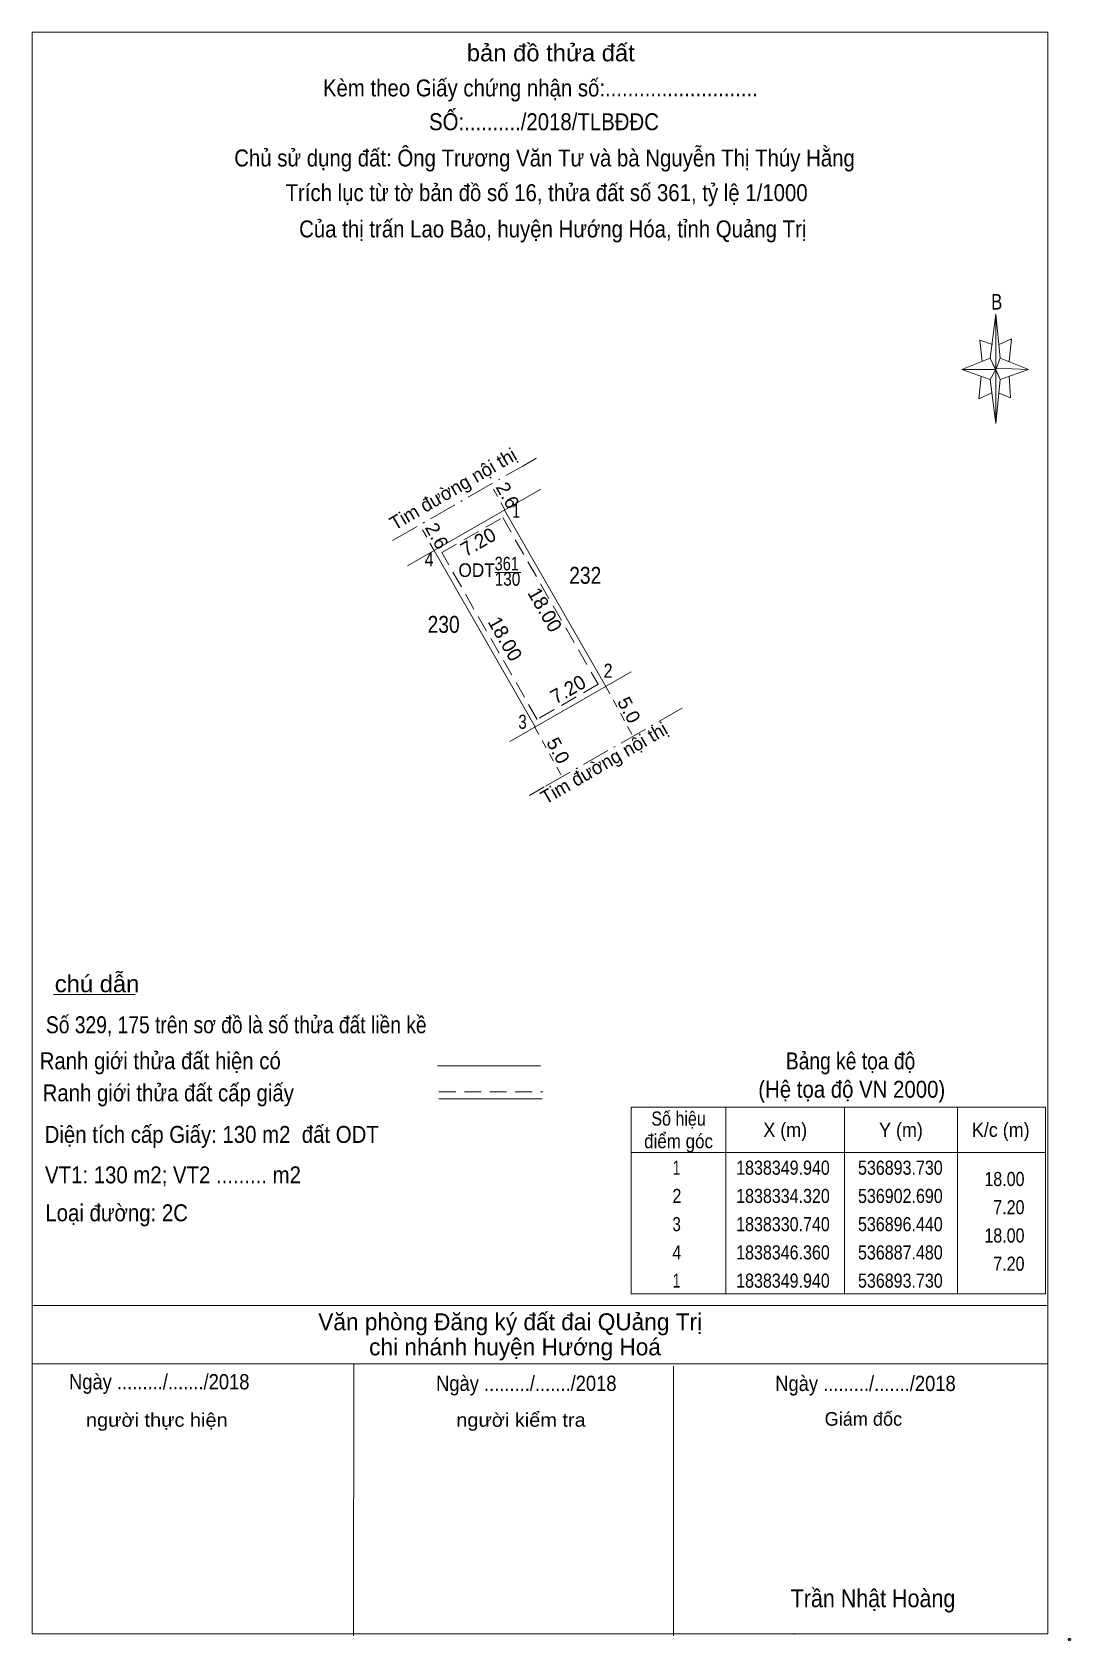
# Model space of a CAD drawing. Header units: metres. Extents: x 536852 to 536944, y 1838250 to 1838392.
import ezdxf
from ezdxf.enums import TextEntityAlignment as Align

# ---------------------------------------------------------------- set-up
doc = ezdxf.new("R2010")
doc.units = ezdxf.units.M
doc.header["$LTSCALE"] = 0.5
doc.header["$PDMODE"] = 32
doc.header["$PDSIZE"] = 0.25
for name, pattern in [('DOT_DASHED', [7.7, 5, -1.2, 0.3, -1.2]), ('MEDIUM_DASHED', [4.5, 3, -1.5]), ('SHORT_DASHED', [2.7, 1.5, -1.2])]:
    doc.linetypes.add(name, pattern=pattern)
for name, color, linetype, lineweight in [('1', 7, 'SHORT_DASHED', 13), ('17', 7, 'Continuous', 13), ('25', 7, 'Continuous', 13), ('27', 7, 'Continuous', 13), ('5', 7, 'Continuous', 13), ('51', 7, 'MEDIUM_DASHED', 13), ('6', 7, 'Continuous', 13), ('63', 7, 'Continuous', 13)]:
    doc.layers.add(name, color=color, linetype=linetype, lineweight=lineweight)
doc.layers.add('12', color=7, linetype='Continuous')

msp = doc.modelspace()

# ---------------------------------------------------------------- linework, layer by layer
at = {"layer": '1'}
for p, q in [((536893.75, 1838349.95), (536892.48, 1838352.24)), ((536887.48, 1838346.36), (536886.21, 1838348.65)), ((536902.69, 1838334.32), (536905.13, 1838329.85)), ((536896.41, 1838330.73), (536898.85, 1838326.26))]:
    msp.add_line(p, q, dxfattribs=at)
at = {"layer": '1', "linetype": 'MEDIUM_DASHED'}
msp.add_lwpolyline([(536888.16, 1838346.17), (536893.56, 1838349.27), (536902.01, 1838334.51), (536896.6, 1838331.41)], close=True, dxfattribs=at)
at = {"layer": '17'}
for p, q in [((536853.75, 1838307.04), (536860.99, 1838307.04)), ((536874.37, 1838250.43), (536874.37, 1838250.45)), ((536896.87, 1838250.41), (536896.87, 1838250.45)), ((536919.37, 1838250.39), (536919.37, 1838250.45))]:
    msp.add_line(p, q, dxfattribs=at)
for points in [[(536880.35, 1838250.28), (536880.35, 1838250.45), (536880.37, 1838274.35)], [(536908.68, 1838250.28), (536908.68, 1838250.45), (536908.7, 1838274.13)]]:
    msp.add_lwpolyline(points, dxfattribs=at)
at = {"layer": '25'}
for p, q in [((536896.94, 1838351.78), (536885.12, 1838345.01)), ((536887.48, 1838346.36), (536896.44, 1838330.74)), ((536894.2, 1838329.46), (536904.94, 1838335.61))]:
    msp.add_line(p, q, dxfattribs=at)
at = {"layer": '27'}
msp.add_line((536902.69, 1838334.32), (536893.73, 1838349.94), dxfattribs=at)
at = {"layer": '5'}
for p, q in [((536851.87, 1838250.45), (536851.87, 1838392.25)), ((536936.74, 1838363.39), (536937.24, 1838367.29)), ((536936.74, 1838361.49), (536934.24, 1838362.39)), ((536937.64, 1838363.39), (536940.14, 1838362.39)), ((536937.64, 1838361.49), (536937.24, 1838357.59)), ((536938.44, 1838361.79), (536938.54, 1838359.89)), ((536938.54, 1838359.89), (536937.54, 1838360.29))]:
    msp.add_line(p, q, dxfattribs=at)
for points in [[(536851.87, 1838392.25), (536941.87, 1838392.25), (536941.87, 1838250.45)], [(536936.94, 1838364.59), (536935.84, 1838364.99), (536936.04, 1838363.09)], [(536937.54, 1838364.59), (536938.64, 1838365.09), (536938.44, 1838363.09)], [(536937.24, 1838362.39), (536936.74, 1838363.39), (536934.24, 1838362.39)], [(536937.24, 1838362.39), (536937.64, 1838361.49), (536940.14, 1838362.39)], [(536935.94, 1838361.79), (536935.74, 1838359.79), (536936.84, 1838360.29)]]:
    msp.add_lwpolyline(points, dxfattribs=at)
for points in [[(536937.24, 1838367.29), (536937.64, 1838363.39), (536937.24, 1838362.39)], [(536937.24, 1838362.39), (536934.24, 1838362.39), (536936.74, 1838363.39), (536937.64, 1838361.49), (536940.14, 1838362.39), (536937.24, 1838362.49)], [(536937.24, 1838362.39), (536937.24, 1838357.59), (536936.74, 1838361.49)]]:
    msp.add_lwpolyline(points, close=True, dxfattribs=at)
at = {"layer": '51', "linetype": 'DOT_DASHED'}
for p, q in [((536883.81, 1838347.25), (536895.33, 1838353.84)), ((536897.36, 1838325.5), (536909.14, 1838332.21)), ((536909.14, 1838332.21), (536909.47, 1838332.4))]:
    msp.add_line(p, q, dxfattribs=at)
at = {"layer": '51'}
for p, q in [((536895.33, 1838353.84), (536896.5, 1838354.51)), ((536896.5, 1838354.51), (536896.54, 1838354.53)), ((536895.92, 1838324.68), (536897.36, 1838325.5))]:
    msp.add_line(p, q, dxfattribs=at)
at = {"layer": '6'}
for p, q in [((536887.77, 1838300.73), (536896.91, 1838300.73)), ((536887.91, 1838297.8), (536897.05, 1838297.8)), ((536851.87, 1838279.51), (536941.87, 1838279.51)), ((536851.87, 1838274.35), (536941.87, 1838274.35)), ((536941.87, 1838250.45), (536851.87, 1838250.45))]:
    msp.add_line(p, q, dxfattribs=at)
at = {"layer": '6', "linetype": 'MEDIUM_DASHED'}
msp.add_line((536887.91, 1838298.42), (536897.11, 1838298.42), dxfattribs=at)
at = {"layer": '6'}
msp.add_point((536943.77, 1838249.95), dxfattribs=at)
at = {"layer": '63'}
for p, q in [((536892.88, 1838344.42), (536895.16, 1838344.42)), ((536913.34, 1838297.06), (536913.34, 1838280.56)), ((536923.84, 1838297.06), (536923.84, 1838280.56)), ((536933.84, 1838297.06), (536933.84, 1838280.56)), ((536904.94, 1838293.06), (536941.64, 1838293.06))]:
    msp.add_line(p, q, dxfattribs=at)
msp.add_lwpolyline([(536904.94, 1838297.06), (536941.64, 1838297.06), (536941.64, 1838280.56), (536904.94, 1838280.56)], close=True, dxfattribs=at)

# ---------------------------------------------------------------- texts
at = {"layer": '1', "width": 0.85}
for s, p in [('232', (536900.87, 1838343.41)), ('230', (536888.325, 1838339.07))]:
    msp.add_text(s, height=1.5, dxfattribs=at).set_placement(p, align=Align.CENTER)
at = {"layer": '12'}
for p in [(536889.4634, 1838351.2894), (536902.8384, 1838327.0165)]:
    msp.add_text('Tim đường nội thị', height=1.2, rotation=30.174, dxfattribs=at).set_placement(p, align=Align.CENTER)
at = {"layer": '5'}
for s, height, width, p in [('bản đồ thửa đất', 1.5, 1.05, (536897.82, 1838389.67)), ('Kèm theo Giấy chứng nhận số:...........................', 1.5, 0.9, (536896.9, 1838386.56)), ('SỐ:........../2018/TLBĐĐC', 1.5, 0.9, (536897.215, 1838383.57)), ('Chủ sử dụng đất: Ông Trương Văn Tư và bà Nguyễn Thị Thúy Hằng', 1.5, 0.9, (536897.265, 1838380.36)), ('Trích lục từ tờ bản đồ số 16, thửa đất số 361, tỷ lệ 1/1000 ', 1.5, 0.9, (536897.7, 1838377.29)), ('Của thị trấn Lao Bảo, huyện Hướng Hóa, tỉnh Quảng Trị', 1.5, 0.9, (536897.995, 1838374.08)), ('B', 1.378, 0.8, (536937.33, 1838367.69))]:
    msp.add_text(s, height=height, dxfattribs=dict(at, width=width)).set_placement(p, align=Align.CENTER)
at = {"layer": '6'}
for s, height, width, p in [('chú dẫn', 1.5, 1.05, (536857.62, 1838307.25)), ('Ranh giới thửa đất hiện có ', 1.5, 0.9, (536863.47, 1838300.43)), ('Bảng kê tọa độ', 1.5, 0.85, (536924.38, 1838300.42)), ('(Hệ tọa độ VN 2000)', 1.5, 0.9, (536924.485, 1838297.91)), ('Ranh giới thửa đất cấp giấy', 1.5, 0.9, (536863.93, 1838297.59)), ('Ngày ........./......./2018', 1.35, 0.9, (536863.13, 1838272.09)), ('Ngày ........./......./2018', 1.35, 0.9, (536895.65, 1838271.95)), ('Ngày ........./......./2018', 1.35, 0.9, (536925.7, 1838271.94)), ('người thực hiện', 1.2, 1.1, (536862.915, 1838268.78)), ('người kiểm tra', 1.2, 1.1, (536895.18, 1838268.78)), ('Trần Nhật Hoàng', 1.58, 0.9, (536926.365, 1838252.8))]:
    msp.add_text(s, height=height, dxfattribs=dict(at, width=width)).set_placement(p, align=Align.CENTER)
for s, width, p in [('Số 329, 175 trên sơ đồ là số thửa đất liền kề', 0.85, (536853.09, 1838303.62)), ('Diện tích cấp Giấy: 130 m2  đất ODT', 0.9, (536852.98, 1838293.91)), ('VT1: 130 m2; VT2 ......... m2', 0.9, (536853.01, 1838290.33)), ('Loại đường: 2C', 0.9, (536853.04, 1838286.97))]:
    msp.add_text(s, height=1.5, dxfattribs=dict(at, width=width)).set_placement(p)
for s, height, p in [(' Văn phòng Đăng ký đất đai QUảng Trị', 1.5, (536893.945, 1838277.32)), ('chi nhánh huyện Hướng Hoá', 1.5, (536894.65, 1838275.1)), ('Giám đốc', 1.2, (536925.515, 1838268.87))]:
    msp.add_text(s, height=height, dxfattribs=at).set_placement(p, align=Align.CENTER)
at = {"layer": '63', "width": 1.05}
for s, rotation, p in [('2.6', 299.012, (536893.4734, 1838350.956)), ('2.6', 299.012, (536887.2034, 1838347.366)), ('5.0', 298.628, (536904.2255, 1838331.9525)), ('5.0', 298.628, (536897.9455, 1838328.3625))]:
    msp.add_text(s, height=1.2, rotation=rotation, dxfattribs=at).set_placement(p, align=Align.CENTER)
at = {"layer": '63'}
for s, width, p in [(' 1', 0.75, (536895.09, 1838349.26)), (' 4', 0.85, (536887.44, 1838344.95)), (' 2', 0.85, (536903.29, 1838335.09)), (' 3', 0.8, (536895.69, 1838330.57)), ('18.00', 0.85, (536939.79, 1838290.09)), ('7.20', 0.85, (536939.79, 1838287.59)), ('18.00', 0.85, (536939.79, 1838285.09)), ('7.20', 0.85, (536939.79, 1838282.59))]:
    msp.add_text(s, height=1.25, dxfattribs=dict(at, width=width)).set_placement(p, align=Align.RIGHT)
for s, rotation, p in [('7.20', 29.804, (536891.6994, 1838346.576)), ('18.00', 299.769, (536896.758, 1838340.8053)), ('18.00', 299.741, (536893.2369, 1838338.235)), ('7.20', 29.804, (536899.6594, 1838333.526))]:
    msp.add_text(s, height=1.25, rotation=rotation, dxfattribs=at).set_placement(p, align=Align.CENTER)
for s, height, width, p in [('ODT', 1.2, 0.95, (536891.245, 1838344.02)), ('361', 1.2, 0.8, (536893.92, 1838344.6)), ('130', 1.2, 0.85, (536893.985, 1838343.24)), ('Số hiệu', 1.25, 0.85, (536909.14, 1838295.44)), ('X (m)', 1.25, 0.95, (536918.59, 1838294.44)), ('Y (m)', 1.25, 0.95, (536928.845, 1838294.44)), ('K/c (m)', 1.25, 0.95, (536937.685, 1838294.44)), ('điểm góc', 1.25, 0.9, (536909.14, 1838293.44)), (' 1', 1.25, 0.75, (536908.79, 1838291.09)), ('1838349.940', 1.25, 0.85, (536918.39, 1838291.09)), ('536893.730', 1.25, 0.85, (536928.79, 1838291.09)), (' 2', 1.25, 0.85, (536908.795, 1838288.59)), ('1838334.320', 1.25, 0.85, (536918.39, 1838288.59)), ('536902.690', 1.25, 0.85, (536928.79, 1838288.59)), (' 3', 1.25, 0.8, (536908.785, 1838286.09)), ('1838330.740', 1.25, 0.85, (536918.39, 1838286.09)), ('536896.440', 1.25, 0.85, (536928.79, 1838286.09)), (' 4', 1.25, 0.85, (536908.79, 1838283.59)), ('1838346.360', 1.25, 0.85, (536918.39, 1838283.59)), ('536887.480', 1.25, 0.85, (536928.79, 1838283.59)), (' 1', 1.25, 0.75, (536908.79, 1838281.09)), ('1838349.940', 1.25, 0.85, (536918.39, 1838281.09)), ('536893.730', 1.25, 0.85, (536928.79, 1838281.09))]:
    msp.add_text(s, height=height, dxfattribs=dict(at, width=width)).set_placement(p, align=Align.CENTER)

doc.saveas('drawing.dxf')
